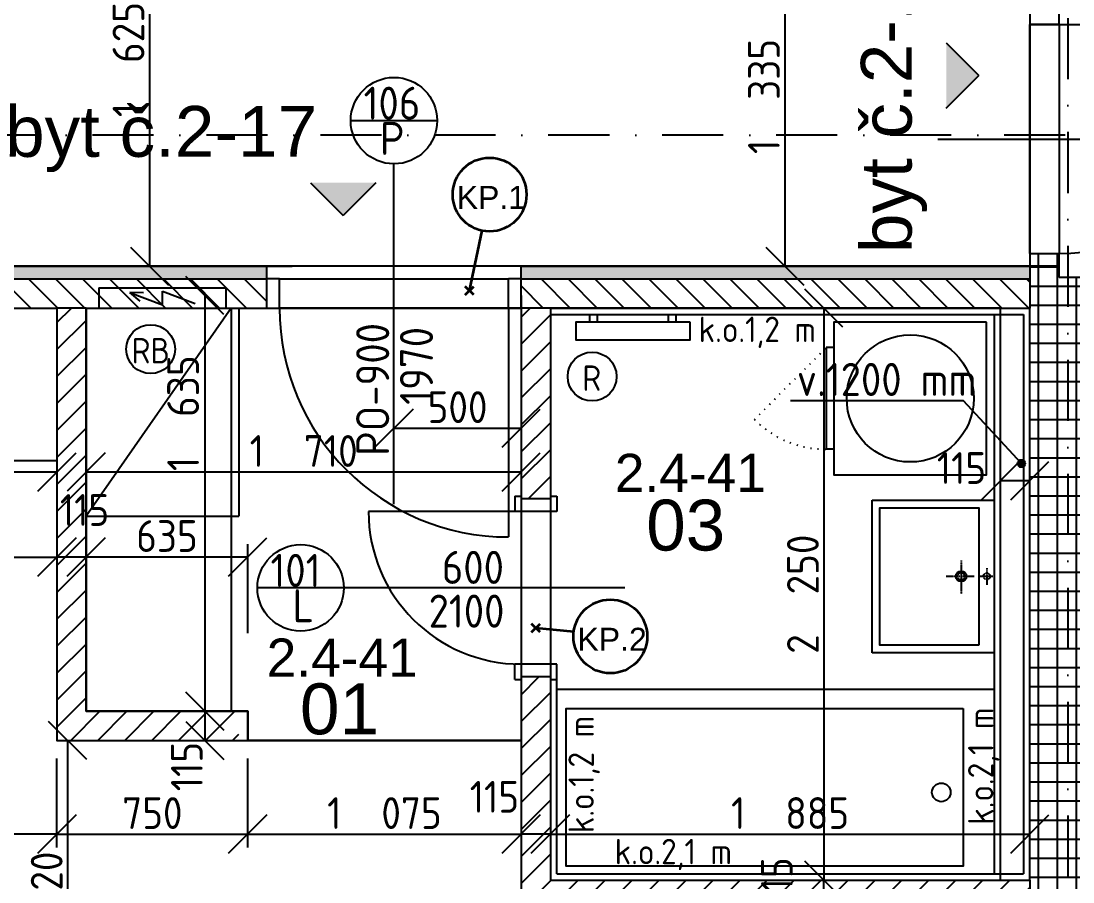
# Model space of a CAD drawing. Extents: x 4511820 to 5180432, y -1526536 to -944957.
# Drawn here: x 5132076 to 5136212, y -1207036 to -1203650 of the extents above; entities that cross this region are included whole.
import ezdxf

# ---------------------------------------------------------------- set-up
doc = ezdxf.new("R2010")
doc.units = 0
doc.header["$MEASUREMENT"] = 0
for name, pattern in [('ACAD_ISO07W100', [3.5, 0.5, -3]), ('ACAD_ISO12W100', [22, 12, -3, 0.5, -3, 0.5, -3]), ('BODKOCIARKOVANA_3', [5.6, 3, -1.3, 0, -1.3]), ('DASHED', [0.75, 0.5, -0.25])]:
    doc.linetypes.add(name, pattern=pattern)
doc.layers.get('0').update_dxf_attribs({"linetype": 'CONTINUOUS'})
doc.layers.get('Defpoints').update_dxf_attribs({"color": 61, "linetype": 'CONTINUOUS'})
for name, color, linetype in [('DVERE', 45, 'CONTINUOUS'), ('KÓTY', 4, 'CONTINUOUS'), ('MÚRY', 1, 'CONTINUOUS'), ('osi', 253, 'CONTINUOUS'), ('Plochy', 41, 'CONTINUOUS'), ('POPIS', 7, 'CONTINUOUS'), ('TENKÁ', 7, 'CONTINUOUS'), ('Z-Kúrenie', 101, 'CONTINUOUS'), ('ZARIADENIE', 47, 'CONTINUOUS'), ('ZARIADENIE1', 145, 'CONTINUOUS'), ('ZARIADOVACIE', 144, 'CONTINUOUS'), ('ZZ-elektro', 221, 'CONTINUOUS'), ('ŠRAFY', 82, 'CONTINUOUS')]:
    doc.layers.add(name, color=color, linetype=linetype)
doc.layers.add('preklady', color=74, linetype='CONTINUOUS', lineweight=35)
doc.styles.add('ARIAL', font='arial.ttf')
doc.styles.add('Style-Arial', font='arial.ttf')
doc.styles.add('STYLE1', font='isocp.shx')
doc.dimstyles.new('STANDARD-50', dxfattribs={"dimtxt": 125, "dimasz": 150, "dimexe": 10, "dimexo": 200, "dimgap": 20, "dimtad": 1, "dimdsep": 46, "dimlunit": 6, "dimtxsty": 'STYLE1', "dimblk1": 'OBLIQUE', "dimblk2": 'OBLIQUE', "dimsah": 1, "dimcen": 2.5, "dimse1": 1, "dimse2": 1, "dimadec": 0, "dimazin": 0, "dimtfac": 1, "dimtmove": 1, "dimatfit": 3, "dimldrblk": 'OBLIQUE', "dimfxl": 1, "dimtolj": 1, "dimtzin": 0, "dimarcsym": 0})
pattern_1 = [(45, (515270.5, 214751.965), (-53.0330086, 53.0330086), [])]
pattern_2 = [(135, (-2904913.184, 133542.89), (-53.0330086, -53.0330086), [])]
pattern_3 = [(0, (0, -89120.035), (7.8125, 15.625), [0, -15.625])]

# ---------------------------------------------------------------- blocks, each defined once
blk = doc.blocks.new('pračka')
at = {"layer": 'ZARIADENIE1', "color": 8, "linetype": 'ACAD_ISO07W100', "ltscale": 8}
blk.add_line((4536136.9, -1117296.3), (4536419.7, -1117579.2), dxfattribs=at)
at = {"layer": 'ZARIADENIE1', "color": 8}
for p, q in [((4536419.7, -1117579.2), (4536019.7, -1117579.2)), ((4536019.7, -1117609.2), (4536019.7, -1117579.2)), ((4536419.7, -1117609.2), (4536419.7, -1117579.2))]:
    blk.add_line(p, q, dxfattribs=at)
blk.add_lwpolyline([(4536519.7, -1118209.2), (4536519.7, -1117609.2), (4535919.7, -1117609.2), (4535919.7, -1118209.2)], close=True, dxfattribs=at)
blk.add_circle((4536219.7, -1117909.2), 250, dxfattribs=at)
at = {"layer": 'ZARIADENIE1', "color": 8, "linetype": 'ACAD_ISO07W100', "ltscale": 8}
blk.add_arc((4536419.7, -1117579.2), 400, 135, 180, dxfattribs=at)
blk = doc.blocks.new('_OBLIQUE')
at = {"color": 0, "linetype": 'ByBlock'}
blk.add_line((-0.5, -0.5), (0.5, 0.5), dxfattribs=at)
blk = doc.blocks.new('*D28325')
at = {"layer": 'Defpoints', "color": 0}
for p in [(5135233, -1207029.2), (5135522.5, -1207029.2), (5135522.5, -1207144.2)]:
    blk.add_point(p, dxfattribs=at)
at = {"layer": 'KÓTY', "color": 0, "lineweight": -2}
blk.add_line((5135233, -1207144.2), (5135233, -1207029.2), dxfattribs=at)
at = {"layer": 'KÓTY', "color": 0, "linetype": 'ByBlock', "lineweight": -2, "xscale": 150, "yscale": 150, "zscale": 150}
for p, rotation in [((5135233, -1207029.2), 90), ((5135233, -1207144.2), 270)]:
    blk.add_blockref('_OBLIQUE', p, dxfattribs=dict(at, rotation=rotation))
at = {"layer": 'KÓTY', "color": 0, "insert": (5135048, -1207036), "char_height": 125, "attachment_point": 5, "rotation": 90, "style": 'STYLE1'}
blk.add_mtext('\\A1;115', dxfattribs=at)
blk = doc.blocks.new('*D28327')
at = {"layer": 'Defpoints', "color": 0}
for p in [(5132217.5, -1204729.2), (5131694.5, -1211299.2), (5132635, -1211299.2)]:
    blk.add_point(p, dxfattribs=at)
at = {"layer": 'KÓTY', "color": 0, "lineweight": -2}
blk.add_line((5131694.5, -1204729.2), (5131694.5, -1211299.2), dxfattribs=at)
at = {"layer": 'KÓTY', "color": 0, "linetype": 'ByBlock', "lineweight": -2, "xscale": 150, "yscale": 150, "zscale": 150}
for p, rotation in [((5131694.5, -1204729.2), 90), ((5131694.5, -1211299.2), 270)]:
    blk.add_blockref('_OBLIQUE', p, dxfattribs=dict(at, rotation=rotation))
at = {"layer": 'KÓTY', "color": 0, "insert": (5131612, -1208014.2), "char_height": 125, "attachment_point": 5, "rotation": 90, "style": 'STYLE1'}
blk.add_mtext('\\A1;6ﾠ570', dxfattribs=at)
blk = doc.blocks.new('*D28332')
at = {"layer": 'Defpoints', "color": 0}
for p in [(5132259.5, -1206479.2), (5132852.5, -1206479.2), (5132852.5, -1207799.2)]:
    blk.add_point(p, dxfattribs=at)
at = {"layer": 'KÓTY', "color": 0, "lineweight": -2}
blk.add_line((5132259.5, -1207799.2), (5132259.5, -1206479.2), dxfattribs=at)
at = {"layer": 'KÓTY', "color": 0, "linetype": 'ByBlock', "lineweight": -2, "xscale": 150, "yscale": 150, "zscale": 150}
for p, rotation in [((5132259.5, -1206479.2), 90), ((5132259.5, -1207799.2), 270)]:
    blk.add_blockref('_OBLIQUE', p, dxfattribs=dict(at, rotation=rotation))
at = {"layer": 'KÓTY', "color": 0, "insert": (5132177, -1207139.2), "char_height": 125, "attachment_point": 5, "rotation": 90, "style": 'STYLE1'}
blk.add_mtext('\\A1;1ﾠ320', dxfattribs=at)
blk = doc.blocks.new('*D28334')
at = {"layer": 'Defpoints', "color": 0}
for p in [(5136042.5, -1204779.2), (5135233, -1207029.2), (5136042.5, -1207029.2)]:
    blk.add_point(p, dxfattribs=at)
at = {"layer": 'KÓTY', "color": 0, "lineweight": -2}
blk.add_line((5135233, -1204779.2), (5135233, -1207029.2), dxfattribs=at)
at = {"layer": 'KÓTY', "color": 0, "linetype": 'ByBlock', "lineweight": -2, "xscale": 150, "yscale": 150, "zscale": 150}
for p, rotation in [((5135233, -1204779.2), 90), ((5135233, -1207029.2), 270)]:
    blk.add_blockref('_OBLIQUE', p, dxfattribs=dict(at, rotation=rotation))
at = {"layer": 'KÓTY', "color": 0, "insert": (5135150.5, -1205904.2), "char_height": 125, "attachment_point": 5, "rotation": 90, "style": 'STYLE1'}
blk.add_mtext('\\A1;2ﾠ250', dxfattribs=at)
blk = doc.blocks.new('*D28335')
at = {"layer": 'Defpoints', "color": 0}
for p in [(5135927.5, -1204844.2), (5136042.5, -1204844.2), (5136042.5, -1205457.5)]:
    blk.add_point(p, dxfattribs=at)
at = {"layer": 'KÓTY', "color": 0, "lineweight": -2}
blk.add_line((5135927.5, -1205457.5), (5136042.5, -1205457.5), dxfattribs=at)
at = {"layer": 'KÓTY', "color": 0, "linetype": 'ByBlock', "lineweight": -2, "xscale": 150, "yscale": 150, "zscale": 150, "rotation": 180}
blk.add_blockref('_OBLIQUE', (5135927.5, -1205457.5), dxfattribs=at)
at = {"layer": 'KÓTY', "color": 0, "linetype": 'ByBlock', "lineweight": -2, "xscale": 150, "yscale": 150, "zscale": 150}
blk.add_blockref('_OBLIQUE', (5136042.5, -1205457.5), dxfattribs=at)
at = {"layer": 'KÓTY', "color": 0, "insert": (5135774, -1205408), "char_height": 125, "attachment_point": 5, "style": 'STYLE1'}
blk.add_mtext('\\A1;115', dxfattribs=at)
blk = doc.blocks.new('*D28336')
at = {"layer": 'Defpoints', "color": 0}
for p in [(5129702.5, -1206479.2), (5132217.5, -1206479.2), (5129702.5, -1206847.5)]:
    blk.add_point(p, dxfattribs=at)
at = {"layer": 'KÓTY', "color": 0, "lineweight": -2}
blk.add_line((5132217.5, -1206847.5), (5129702.5, -1206847.5), dxfattribs=at)
at = {"layer": 'KÓTY', "color": 0, "linetype": 'ByBlock', "lineweight": -2, "xscale": 150, "yscale": 150, "zscale": 150, "rotation": 180}
blk.add_blockref('_OBLIQUE', (5129702.5, -1206847.5), dxfattribs=at)
at = {"layer": 'KÓTY', "color": 0, "linetype": 'ByBlock', "lineweight": -2, "xscale": 150, "yscale": 150, "zscale": 150}
blk.add_blockref('_OBLIQUE', (5132217.5, -1206847.5), dxfattribs=at)
at = {"layer": 'KÓTY', "color": 0, "insert": (5130960, -1206765), "char_height": 125, "attachment_point": 5, "style": 'STYLE1'}
blk.add_mtext('\\A1;2ﾠ515', dxfattribs=at)
blk = doc.blocks.new('*D28337')
at = {"layer": 'Defpoints', "color": 0}
for p in [(5134042.5, -1206847.5), (5134042.5, -1207029.2), (5134157.5, -1207029.2)]:
    blk.add_point(p, dxfattribs=at)
at = {"layer": 'KÓTY', "color": 0, "lineweight": -2}
blk.add_line((5134157.5, -1206847.5), (5134042.5, -1206847.5), dxfattribs=at)
at = {"layer": 'KÓTY', "color": 0, "linetype": 'ByBlock', "lineweight": -2, "xscale": 150, "yscale": 150, "zscale": 150, "rotation": 180}
blk.add_blockref('_OBLIQUE', (5134042.5, -1206847.5), dxfattribs=at)
at = {"layer": 'KÓTY', "color": 0, "linetype": 'ByBlock', "lineweight": -2, "xscale": 150, "yscale": 150, "zscale": 150}
blk.add_blockref('_OBLIQUE', (5134157.5, -1206847.5), dxfattribs=at)
at = {"layer": 'KÓTY', "color": 0, "insert": (5133937.5, -1206701), "char_height": 125, "attachment_point": 5, "style": 'STYLE1'}
blk.add_mtext('\\A1;115', dxfattribs=at)
blk = doc.blocks.new('*D28338')
at = {"layer": 'Defpoints', "color": 0}
for p in [(5136042.5, -1206847.5), (5134157.5, -1207029.2), (5136042.5, -1207004.2)]:
    blk.add_point(p, dxfattribs=at)
at = {"layer": 'KÓTY', "color": 0, "lineweight": -2}
blk.add_line((5134157.5, -1206847.5), (5136042.5, -1206847.5), dxfattribs=at)
at = {"layer": 'KÓTY', "color": 0, "linetype": 'ByBlock', "lineweight": -2, "xscale": 150, "yscale": 150, "zscale": 150, "rotation": 180}
blk.add_blockref('_OBLIQUE', (5134157.5, -1206847.5), dxfattribs=at)
at = {"layer": 'KÓTY', "color": 0, "linetype": 'ByBlock', "lineweight": -2, "xscale": 150, "yscale": 150, "zscale": 150}
blk.add_blockref('_OBLIQUE', (5136042.5, -1206847.5), dxfattribs=at)
at = {"layer": 'KÓTY', "color": 0, "insert": (5135100, -1206765), "char_height": 125, "attachment_point": 5, "style": 'STYLE1'}
blk.add_mtext('\\A1;1ﾠ885', dxfattribs=at)
blk = doc.blocks.new('*D28344')
at = {"layer": 'Defpoints', "color": 0}
for p in [(5129982.5, -1205009.2), (5132217.5, -1205109.2), (5132217.5, -1205423.5)]:
    blk.add_point(p, dxfattribs=at)
at = {"layer": 'KÓTY', "color": 0, "lineweight": -2}
blk.add_line((5129982.5, -1205423.5), (5132217.5, -1205423.5), dxfattribs=at)
at = {"layer": 'KÓTY', "color": 0, "linetype": 'ByBlock', "lineweight": -2, "xscale": 150, "yscale": 150, "zscale": 150, "rotation": 180}
blk.add_blockref('_OBLIQUE', (5129982.5, -1205423.5), dxfattribs=at)
at = {"layer": 'KÓTY', "color": 0, "linetype": 'ByBlock', "lineweight": -2, "xscale": 150, "yscale": 150, "zscale": 150}
blk.add_blockref('_OBLIQUE', (5132217.5, -1205423.5), dxfattribs=at)
at = {"layer": 'KÓTY', "color": 0, "insert": (5131100, -1205341), "char_height": 125, "attachment_point": 5, "style": 'STYLE1'}
blk.add_mtext('\\A1;2ﾠ235', dxfattribs=at)
blk = doc.blocks.new('*D28345')
at = {"layer": 'Defpoints', "color": 0}
for p in [(5129702.5, -1205009.2), (5132217.5, -1205109.2), (5132217.5, -1205758)]:
    blk.add_point(p, dxfattribs=at)
at = {"layer": 'KÓTY', "color": 0, "lineweight": -2}
blk.add_line((5129702.5, -1205758), (5132217.5, -1205758), dxfattribs=at)
at = {"layer": 'KÓTY', "color": 0, "linetype": 'ByBlock', "lineweight": -2, "xscale": 150, "yscale": 150, "zscale": 150, "rotation": 180}
blk.add_blockref('_OBLIQUE', (5129702.5, -1205758), dxfattribs=at)
at = {"layer": 'KÓTY', "color": 0, "linetype": 'ByBlock', "lineweight": -2, "xscale": 150, "yscale": 150, "zscale": 150}
blk.add_blockref('_OBLIQUE', (5132217.5, -1205758), dxfattribs=at)
at = {"layer": 'KÓTY', "color": 0, "insert": (5130960, -1205675.5), "char_height": 125, "attachment_point": 5, "style": 'STYLE1'}
blk.add_mtext('\\A1;2ﾠ515', dxfattribs=at)
blk = doc.blocks.new('*D28346')
at = {"layer": 'Defpoints', "color": 0}
for p in [(5132217.5, -1205758), (5132217.5, -1206364.2), (5132332.5, -1206364.2)]:
    blk.add_point(p, dxfattribs=at)
at = {"layer": 'KÓTY', "color": 0, "lineweight": -2}
blk.add_line((5132332.5, -1205758), (5132217.5, -1205758), dxfattribs=at)
at = {"layer": 'KÓTY', "color": 0, "linetype": 'ByBlock', "lineweight": -2, "xscale": 150, "yscale": 150, "zscale": 150, "rotation": 180}
blk.add_blockref('_OBLIQUE', (5132217.5, -1205758), dxfattribs=at)
at = {"layer": 'KÓTY', "color": 0, "linetype": 'ByBlock', "lineweight": -2, "xscale": 150, "yscale": 150, "zscale": 150}
blk.add_blockref('_OBLIQUE', (5132332.5, -1205758), dxfattribs=at)
at = {"layer": 'KÓTY', "color": 0, "insert": (5132325.8, -1205573), "char_height": 125, "attachment_point": 5, "style": 'STYLE1'}
blk.add_mtext('\\A1;115', dxfattribs=at)
blk = doc.blocks.new('*D28347')
at = {"layer": 'Defpoints', "color": 0}
for p in [(5134042.5, -1205423.5), (5132332.5, -1206364.2), (5134042.5, -1206364.2)]:
    blk.add_point(p, dxfattribs=at)
at = {"layer": 'KÓTY', "color": 0, "lineweight": -2}
blk.add_line((5132332.5, -1205423.5), (5134042.5, -1205423.5), dxfattribs=at)
at = {"layer": 'KÓTY', "color": 0, "linetype": 'ByBlock', "lineweight": -2, "xscale": 150, "yscale": 150, "zscale": 150, "rotation": 180}
blk.add_blockref('_OBLIQUE', (5132332.5, -1205423.5), dxfattribs=at)
at = {"layer": 'KÓTY', "color": 0, "linetype": 'ByBlock', "lineweight": -2, "xscale": 150, "yscale": 150, "zscale": 150}
blk.add_blockref('_OBLIQUE', (5134042.5, -1205423.5), dxfattribs=at)
at = {"layer": 'KÓTY', "color": 0, "insert": (5133187.5, -1205341), "char_height": 125, "attachment_point": 5, "style": 'STYLE1'}
blk.add_mtext('\\A1;1ﾠ710', dxfattribs=at)
blk = doc.blocks.new('*D28348')
at = {"layer": 'Defpoints', "color": 0}
for p in [(5132332.5, -1205758), (5132332.5, -1206364.2), (5132967.5, -1206364.2)]:
    blk.add_point(p, dxfattribs=at)
at = {"layer": 'KÓTY', "color": 0, "lineweight": -2}
blk.add_line((5132967.5, -1205758), (5132332.5, -1205758), dxfattribs=at)
at = {"layer": 'KÓTY', "color": 0, "linetype": 'ByBlock', "lineweight": -2, "xscale": 150, "yscale": 150, "zscale": 150, "rotation": 180}
blk.add_blockref('_OBLIQUE', (5132332.5, -1205758), dxfattribs=at)
at = {"layer": 'KÓTY', "color": 0, "linetype": 'ByBlock', "lineweight": -2, "xscale": 150, "yscale": 150, "zscale": 150}
blk.add_blockref('_OBLIQUE', (5132967.5, -1205758), dxfattribs=at)
at = {"layer": 'KÓTY', "color": 0, "insert": (5132650, -1205675.5), "char_height": 125, "attachment_point": 5, "style": 'STYLE1'}
blk.add_mtext('\\A1;635', dxfattribs=at)
blk = doc.blocks.new('*D28349')
at = {"layer": 'Defpoints', "color": 0}
for p in [(5132332.5, -1204729.2), (5132332.5, -1206364.2), (5132798.5, -1206364.2)]:
    blk.add_point(p, dxfattribs=at)
at = {"layer": 'KÓTY', "color": 0, "lineweight": -2}
blk.add_line((5132798.5, -1204729.2), (5132798.5, -1206364.2), dxfattribs=at)
at = {"layer": 'KÓTY', "color": 0, "linetype": 'ByBlock', "lineweight": -2, "xscale": 150, "yscale": 150, "zscale": 150}
for p, rotation in [((5132798.5, -1204729.2), 90), ((5132798.5, -1206364.2), 270)]:
    blk.add_blockref('_OBLIQUE', p, dxfattribs=dict(at, rotation=rotation))
at = {"layer": 'KÓTY', "color": 0, "insert": (5132713.5, -1205192.5), "char_height": 125, "attachment_point": 5, "rotation": 90, "style": 'STYLE1'}
blk.add_mtext('\\A1;1ﾠ635', dxfattribs=at)
blk = doc.blocks.new('*D28350')
at = {"layer": 'Defpoints', "color": 0}
for p in [(5132967.5, -1206364.2), (5132798.5, -1206479.2), (5132967.5, -1206479.2)]:
    blk.add_point(p, dxfattribs=at)
at = {"layer": 'KÓTY', "color": 0, "lineweight": -2}
blk.add_line((5132798.5, -1206364.2), (5132798.5, -1206479.2), dxfattribs=at)
at = {"layer": 'KÓTY', "color": 0, "linetype": 'ByBlock', "lineweight": -2, "xscale": 150, "yscale": 150, "zscale": 150}
for p, rotation in [((5132798.5, -1206364.2), 90), ((5132798.5, -1206479.2), 270)]:
    blk.add_blockref('_OBLIQUE', p, dxfattribs=dict(at, rotation=rotation))
at = {"layer": 'KÓTY', "color": 0, "insert": (5132728, -1206582), "char_height": 125, "attachment_point": 5, "rotation": 90, "style": 'STYLE1'}
blk.add_mtext('\\A1;115', dxfattribs=at)
blk = doc.blocks.new('*D28486')
at = {"layer": 'Defpoints', "color": 0}
for p in [(5135757.5, -1203279.2), (5135079.5, -1204614.2), (5135757.5, -1204614.2)]:
    blk.add_point(p, dxfattribs=at)
at = {"layer": 'KÓTY', "color": 0, "lineweight": -2}
blk.add_line((5135079.5, -1203279.2), (5135079.5, -1204614.2), dxfattribs=at)
at = {"layer": 'KÓTY', "color": 0, "linetype": 'ByBlock', "lineweight": -2, "xscale": 150, "yscale": 150, "zscale": 150}
for p, rotation in [((5135079.5, -1203279.2), 90), ((5135079.5, -1204614.2), 270)]:
    blk.add_blockref('_OBLIQUE', p, dxfattribs=dict(at, rotation=rotation))
at = {"layer": 'KÓTY', "color": 0, "insert": (5134997, -1203946.7), "char_height": 125, "attachment_point": 5, "rotation": 90, "style": 'STYLE1'}
blk.add_mtext('\\A1;1ﾠ335', dxfattribs=at)
blk = doc.blocks.new('*D28661')
at = {"layer": 'Defpoints', "color": 0}
for p in [(5132217.5, -1206479.2), (5132967.5, -1206479.2), (5132967.5, -1206847.5)]:
    blk.add_point(p, dxfattribs=at)
at = {"layer": 'KÓTY', "color": 0, "lineweight": -2}
blk.add_line((5132217.5, -1206847.5), (5132967.5, -1206847.5), dxfattribs=at)
at = {"layer": 'KÓTY', "color": 0, "linetype": 'ByBlock', "lineweight": -2, "xscale": 150, "yscale": 150, "zscale": 150, "rotation": 180}
blk.add_blockref('_OBLIQUE', (5132217.5, -1206847.5), dxfattribs=at)
at = {"layer": 'KÓTY', "color": 0, "linetype": 'ByBlock', "lineweight": -2, "xscale": 150, "yscale": 150, "zscale": 150}
blk.add_blockref('_OBLIQUE', (5132967.5, -1206847.5), dxfattribs=at)
at = {"layer": 'KÓTY', "color": 0, "insert": (5132592.5, -1206765), "char_height": 125, "attachment_point": 5, "style": 'STYLE1'}
blk.add_mtext('\\A1;750', dxfattribs=at)
blk = doc.blocks.new('*D28662')
at = {"layer": 'Defpoints', "color": 0}
for p in [(5132967.5, -1206479.2), (5134042.5, -1206479.2), (5134042.5, -1206847.5)]:
    blk.add_point(p, dxfattribs=at)
at = {"layer": 'KÓTY', "color": 0, "lineweight": -2}
blk.add_line((5132967.5, -1206847.5), (5134042.5, -1206847.5), dxfattribs=at)
at = {"layer": 'KÓTY', "color": 0, "linetype": 'ByBlock', "lineweight": -2, "xscale": 150, "yscale": 150, "zscale": 150, "rotation": 180}
blk.add_blockref('_OBLIQUE', (5132967.5, -1206847.5), dxfattribs=at)
at = {"layer": 'KÓTY', "color": 0, "linetype": 'ByBlock', "lineweight": -2, "xscale": 150, "yscale": 150, "zscale": 150}
blk.add_blockref('_OBLIQUE', (5134042.5, -1206847.5), dxfattribs=at)
at = {"layer": 'KÓTY', "color": 0, "insert": (5133505, -1206765), "char_height": 125, "attachment_point": 5, "style": 'STYLE1'}
blk.add_mtext('\\A1;1ﾠ075', dxfattribs=at)
blk = doc.blocks.new('*D28683')
at = {"layer": 'Defpoints', "color": 0}
for p in [(5132202.5, -1202989.2), (5132202.5, -1204614.2), (5132581, -1204614.2)]:
    blk.add_point(p, dxfattribs=at)
at = {"layer": 'KÓTY', "color": 0, "lineweight": -2}
blk.add_line((5132581, -1202989.2), (5132581, -1204614.2), dxfattribs=at)
at = {"layer": 'KÓTY', "color": 0, "linetype": 'ByBlock', "lineweight": -2, "xscale": 150, "yscale": 150, "zscale": 150}
for p, rotation in [((5132581, -1202989.2), 90), ((5132581, -1204614.2), 270)]:
    blk.add_blockref('_OBLIQUE', p, dxfattribs=dict(at, rotation=rotation))
at = {"layer": 'KÓTY', "color": 0, "insert": (5132498.5, -1203801.7), "char_height": 125, "attachment_point": 5, "rotation": 90, "style": 'STYLE1'}
blk.add_mtext('\\A1;1ﾠ625', dxfattribs=at)
blk = doc.blocks.new('*D31533')
at = {"layer": 'Defpoints', "color": 0}
for p in [(5134042.5, -1205251), (5134042.5, -1205500.7), (5133542.5, -1205550.7)]:
    blk.add_point(p, dxfattribs=at)
at = {"layer": 'KÓTY', "color": 0, "lineweight": -2}
blk.add_line((5133542.5, -1205251), (5134042.5, -1205251), dxfattribs=at)
at = {"layer": 'KÓTY', "color": 0, "linetype": 'ByBlock', "lineweight": -2, "xscale": 150, "yscale": 150, "zscale": 150, "rotation": 180}
blk.add_blockref('_OBLIQUE', (5133542.5, -1205251), dxfattribs=at)
at = {"layer": 'KÓTY', "color": 0, "linetype": 'ByBlock', "lineweight": -2, "xscale": 150, "yscale": 150, "zscale": 150}
blk.add_blockref('_OBLIQUE', (5134042.5, -1205251), dxfattribs=at)
at = {"layer": 'KÓTY', "color": 0, "insert": (5133792.5, -1205168.5), "char_height": 125, "attachment_point": 5, "style": 'STYLE1'}
blk.add_mtext('\\A1;500', dxfattribs=at)

msp = doc.modelspace()

# ---------------------------------------------------------------- hatches: boundary and pattern name
at = {"layer": 'KÓTY'}
h = msp.add_hatch(color=256, dxfattribs=at)
h.dxf.hatch_style = 1
h.paths.add_polyline_path([(5136024.5, -1205390.226, 0.65381715), (5135999.326, -1205379.204, 1.52947961)])
at = {"layer": 'TENKÁ'}
h = msp.add_hatch(color=256, dxfattribs=at)
h.dxf.hatch_style = 1
h.paths.add_polyline_path([(5135714.09, -1203735.816), (5135714.09, -1203992.636), (5135842.5, -1203864.226)])
h = msp.add_hatch(color=256, dxfattribs=at)
h.dxf.hatch_style = 1
h.paths.add_polyline_path([(5133214.09, -1204286.16), (5133470.91, -1204286.16), (5133342.5, -1204414.57)])
at = {"layer": 'ŠRAFY', "ltscale": 0.25}
h = msp.add_hatch(dxfattribs=at)
h.set_pattern_fill('ANSI37', color=256, scale=600, angle=45)
h.set_pattern_definition([(90, (-3307273.674, 579782.7), (-75, 1e-14), []), (180, (-3307273.674, 579782.7), (-1e-14, -75), [])])
h.paths.add_polyline_path([(5136342.5, -1211299.226), (5136342.5, -1206054.226), (5136342.5, -1205454.226), (5136342.5, -1205314.226), (5136342.5, -1204739.226), (5136342.5, -1204659.226), (5136157.5, -1204659.226), (5136157.5, -1204564.226), (5136042.5, -1204564.226), (5136042.5, -1204614.226), (5136042.5, -1204729.226), (5136042.5, -1207004.226), (5136042.5, -1207029.226), (5136042.5, -1207144.226), (5136042.5, -1208044.226), (5136042.5, -1208144.226), (5136042.5, -1208259.226), (5136042.5, -1212534.226), (5136342.5, -1212534.226), (5136342.5, -1211474.226)])
at = {"layer": 'ŠRAFY'}
h = msp.add_hatch(dxfattribs=at)
h.set_pattern_fill('DOTS', color=256, scale=250)
h.set_pattern_definition(pattern_3)
h.paths.add_polyline_path([(5133042.5, -1204614.226), (5129702.5, -1204614.226), (5129702.5, -1204664.226), (5133042.5, -1204664.226)])
h = msp.add_hatch(dxfattribs=at)
h.set_pattern_fill('DOTS', color=256, scale=250)
h.set_pattern_definition(pattern_3)
h.paths.add_polyline_path([(5134042.5, -1204664.226), (5136042.5, -1204664.226), (5136042.5, -1204614.226), (5134042.5, -1204614.226)])
at = {"layer": 'ŠRAFY', "ltscale": 0.25}
h = msp.add_hatch(dxfattribs=at)
h.set_pattern_fill('ANSI31', color=256, scale=600, angle=90, style=0)
h.set_pattern_definition(pattern_2)
h.paths.add_polyline_path([(5129702.5, -1204779.226), (5129902.5, -1204779.226), (5129982.5, -1204779.226), (5130667.5, -1204779.226), (5130917.5, -1204779.226), (5131017.5, -1204779.226), (5131267.5, -1204779.226), (5131617.5, -1204779.226), (5132217.5, -1204779.226), (5132332.5, -1204779.226), (5132902.5, -1204779.226), (5132932.5, -1204779.226), (5133042.5, -1204779.226), (5133042.5, -1204664.226), (5129702.5, -1204664.226)])
h = msp.add_hatch(dxfattribs=at)
h.set_pattern_fill('ANSI31', color=256, scale=600, angle=90, style=0)
h.set_pattern_definition(pattern_2)
h.paths.add_polyline_path([(5135927.5, -1204779.226), (5136042.5, -1204779.226), (5136042.5, -1204664.226), (5134042.5, -1204664.226), (5134042.5, -1204779.226), (5134157.5, -1204779.226)])
h = msp.add_hatch(dxfattribs=at)
h.set_pattern_fill('ANSI31', color=256, scale=600, style=0)
h.set_pattern_definition(pattern_1)
h.paths.add_polyline_path([(5132932.5, -1206479.226), (5132932.5, -1206364.226), (5132332.5, -1206364.226), (5132332.5, -1204779.226), (5132217.5, -1204779.226), (5132217.5, -1206479.226)])
h = msp.add_hatch(dxfattribs=at)
h.set_pattern_fill('ANSI31', color=256, scale=600, style=0)
h.set_pattern_definition(pattern_1)
h.paths.add_polyline_path([(5134042.5, -1205529.226), (5134157.5, -1205529.226), (5134157.5, -1204779.226), (5134042.5, -1204779.226)])
h = msp.add_hatch(dxfattribs=at)
h.set_pattern_fill('ANSI31', color=256, scale=600, style=0)
h.set_pattern_definition(pattern_1)
h.paths.add_polyline_path([(5136042.5, -1207144.226), (5136042.5, -1207029.226), (5134157.5, -1207029.226), (5134157.5, -1206229.226), (5134042.5, -1206229.226), (5134042.5, -1207394.226), (5134157.5, -1207394.226), (5134157.5, -1207144.226), (5135527.5, -1207144.226), (5135527.5, -1208144.226), (5134157.5, -1208144.226), (5134157.5, -1208094.226), (5134042.5, -1208094.226), (5134042.5, -1208144.226), (5133917.5, -1208144.226), (5133917.5, -1208259.226), (5136042.5, -1208259.226), (5136042.5, -1208144.226), (5135642.5, -1208144.226), (5135642.5, -1208044.226), (5135642.5, -1207144.226)])

# ---------------------------------------------------------------- linework, layer by layer
at = {"layer": 'DVERE'}
for p, q in [((5136042.5, -1204564.226), (5136042.5, -1203664.226)), ((5136157.5, -1203664.226), (5136157.5, -1204564.226)), ((5136157.5, -1203664.226), (5137057.5, -1203664.226)), ((5133092.5, -1204664.226), (5133992.5, -1204664.226)), ((5133992.5, -1204779.226), (5133092.5, -1204779.226)), ((5133992.5, -1204779.226), (5133992.5, -1205579.226)), ((5133992.5, -1204779.226), (5133992.5, -1205679.226))]:
    msp.add_line(p, q, dxfattribs=at)
at = {"layer": 'DVERE', "ltscale": 0.25}
for p, q in [((5133372.5, -1204041.865), (5133712.5, -1204041.865)), ((5133372.5, -1204041.865), (5133712.5, -1204041.865)), ((5135680.344, -1204114.226), (5137083, -1204114.226)), ((5133542.5, -1205550.726), (5133542.5, -1204211.865)), ((5134017.5, -1205519.226), (5134017.5, -1205579.226)), ((5134017.5, -1205519.226), (5134042.5, -1205519.226)), ((5134157.5, -1205519.226), (5134182.5, -1205519.226)), ((5134182.5, -1205519.226), (5134182.5, -1205579.226)), ((5134042.5, -1205579.226), (5133442.5, -1205579.226)), ((5134157.5, -1205579.226), (5134012.5, -1205579.226)), ((5134182.5, -1205579.226), (5134017.5, -1205579.226)), ((5134042.5, -1205579.226), (5134042.5, -1206179.226)), ((5134157.5, -1205579.226), (5134157.5, -1206179.226)), ((5133345.5, -1205879.226), (5133005.5, -1205879.226)), ((5134450.156, -1205879.226), (5133345.5, -1205879.226)), ((5134182.5, -1206179.226), (5134017.5, -1206179.226)), ((5134017.5, -1206239.226), (5134017.5, -1206179.226)), ((5134182.5, -1206239.226), (5134182.5, -1206179.226)), ((5134017.5, -1206239.226), (5134042.5, -1206239.226)), ((5134157.5, -1206239.226), (5134182.5, -1206239.226))]:
    msp.add_line(p, q, dxfattribs=at)
for centre in [(5133542.5, -1204041.865), (5133175.5, -1205879.226)]:
    msp.add_circle(centre, 170, dxfattribs=at)
at = {"layer": 'DVERE'}
for centre, start, end in [((5136157.5, -1203664.226), 270, 0), ((5133992.5, -1204779.226), 180, 270)]:
    msp.add_arc(centre, 900, start, end, dxfattribs=at)
at = {"layer": 'DVERE', "ltscale": 0.25}
msp.add_arc((5134042.5, -1205579.226), 600, 180, 270, dxfattribs=at)
at = {"layer": 'KÓTY'}
for p, q in [((5135781.5, -1205143.226), (5135102, -1205143.226)), ((5136009.5, -1205390.226), (5135781.5, -1205143.226))]:
    msp.add_line(p, q, dxfattribs=at)
at = {"layer": 'KÓTY', "ltscale": 25}
for p, q in [((5132967.5, -1206057.535), (5132967.5, -1205707.535)), ((5132217.5, -1206900.938), (5132217.5, -1206550.938)), ((5132967.5, -1206900.938), (5132967.5, -1206550.938))]:
    msp.add_line(p, q, dxfattribs=at)
at = {"layer": 'KÓTY'}
msp.add_circle((5136009.5, -1205390.226), 15, dxfattribs=at)
at = {"layer": 'MÚRY'}
for p, q in [((5136042.5, -1203279.226), (5136042.5, -1203664.226)), ((5136157.5, -1203664.226), (5136157.5, -1203614.226)), ((5136157.5, -1203664.226), (5136042.5, -1203664.226)), ((5136042.5, -1203664.226), (5136157.5, -1203664.226)), ((5136042.5, -1204564.226), (5136042.5, -1204614.226)), ((5136042.5, -1204564.226), (5136157.5, -1204564.226)), ((5136157.5, -1204659.226), (5136157.5, -1204564.226)), ((5129702.5, -1204614.226), (5133142.5, -1204614.226)), ((5133042.5, -1204664.226), (5133042.5, -1204614.226)), ((5134042.5, -1204664.226), (5134042.5, -1204614.226)), ((5134042.5, -1204614.226), (5136042.5, -1204614.226)), ((5133092.5, -1204664.226), (5133042.5, -1204664.226)), ((5133092.5, -1204779.226), (5133092.5, -1204664.226)), ((5133992.5, -1204779.226), (5133992.5, -1204664.226)), ((5134042.5, -1204664.226), (5133992.5, -1204664.226)), ((5136642.5, -1204659.226), (5136157.5, -1204659.226)), ((5129982.5, -1204779.226), (5132217.5, -1204779.226)), ((5132332.5, -1204779.226), (5133092.5, -1204779.226)), ((5134042.5, -1204779.226), (5133992.5, -1204779.226)), ((5134157.5, -1204779.226), (5136042.5, -1204779.226))]:
    msp.add_line(p, q, dxfattribs=at)
at = {"layer": 'MÚRY', "ltscale": 0.25}
for p, q in [((5134042.5, -1204729.226), (5134042.5, -1205529.226)), ((5132217.5, -1204779.226), (5132217.5, -1206479.226)), ((5132332.5, -1204779.226), (5132332.5, -1206364.226)), ((5134157.5, -1204779.226), (5134157.5, -1205529.226)), ((5136042.5, -1207029.226), (5136042.5, -1204779.226)), ((5134157.5, -1205529.226), (5134042.5, -1205529.226)), ((5134042.5, -1206229.226), (5134042.5, -1207394.226)), ((5134157.5, -1206229.226), (5134042.5, -1206229.226)), ((5134157.5, -1206229.226), (5134157.5, -1207029.226)), ((5132332.5, -1206364.226), (5132967.5, -1206364.226)), ((5132967.5, -1206364.226), (5132967.5, -1206479.226)), ((5132217.5, -1206479.226), (5132967.5, -1206479.226)), ((5134157.5, -1207029.226), (5136042.5, -1207029.226))]:
    msp.add_line(p, q, dxfattribs=at)
at = {"layer": 'osi', "linetype": 'BODKOCIARKOVANA_3', "ltscale": 80}
for p, q in [((5136192.5, -1198261.132), (5136192.5, -1230189.035)), ((5157242.5, -1204099.226), (5093572.5, -1204099.226))]:
    msp.add_line(p, q, dxfattribs=at)
at = {"layer": 'Plochy'}
for points in [[(5129702.5, -1204614.226), (5129702.5, -1202674.226), (5130902.5, -1202674.226), (5130902.5, -1202954.226), (5132002.5, -1202954.226), (5132002.5, -1202989.226), (5132202.5, -1202989.226), (5132202.5, -1201564.226), (5134002.5, -1201564.226), (5134002.5, -1199614.226), (5136042.5, -1199614.226), (5136042.5, -1202029.226), (5135757.5, -1202029.226), (5135757.5, -1203279.226), (5136042.5, -1203279.226), (5136042.5, -1204614.226)], [(5129702.5, -1205059.226), (5129982.5, -1205059.226), (5129982.5, -1204779.226), (5132217.5, -1204779.226), (5132217.5, -1206479.226), (5134042.5, -1206479.226), (5134042.5, -1208144.226), (5132967.5, -1208144.226), (5132967.5, -1207799.226), (5132852.5, -1207799.226), (5132852.5, -1211299.226), (5129702.5, -1211299.226)], [(5132332.5, -1204779.226), (5134042.5, -1204779.226), (5134042.5, -1206479.226), (5132967.5, -1206479.226), (5132967.5, -1206364.226), (5132332.5, -1206364.226)], [(5135927.5, -1204779.226), (5134157.5, -1204779.226), (5134157.5, -1207029.226), (5135927.5, -1207029.226)]]:
    msp.add_lwpolyline(points, close=True, dxfattribs=at)
at = {"layer": 'preklady'}
for p, q in [((5133839.501, -1204710.535), (5133888.837, -1204474.468)), ((5133822.883, -1204727.152), (5133856.117, -1204693.918)), ((5133856.118, -1204727.152), (5133822.884, -1204693.918)), ((5134083.883, -1206053.652), (5134117.117, -1206020.418)), ((5134117.118, -1206053.652), (5134083.884, -1206020.418)), ((5134100.5, -1206037.035), (5134249.497, -1206050.831))]:
    msp.add_line(p, q, dxfattribs=at)
at = {"layer": 'preklady', "ltscale": 0.25}
for centre in [(5133918.5, -1204332.535), (5134393.215, -1206070.073)]:
    msp.add_circle(centre, 145, dxfattribs=at)
at = {"layer": 'TENKÁ'}
for p, q in [((5135714.09, -1203735.816), (5135842.5, -1203864.226)), ((5135714.09, -1203992.636), (5135842.5, -1203864.226)), ((5133214.09, -1204286.16), (5133342.5, -1204414.57)), ((5133470.91, -1204286.16), (5133342.5, -1204414.57)), ((5136042.5, -1204564.226), (5136042.5, -1204614.226)), ((5136042.5, -1204614.226), (5136042.5, -1204779.226)), ((5136157.5, -1204614.226), (5136042.5, -1204614.226)), ((5129702.5, -1204664.226), (5133042.5, -1204664.226)), ((5133042.5, -1204779.226), (5133042.5, -1204664.226)), ((5134042.5, -1204664.226), (5136042.5, -1204664.226)), ((5134042.5, -1204779.226), (5134042.5, -1204664.226)), ((5132332.5, -1204779.226), (5132217.5, -1204779.226)), ((5134157.5, -1204779.226), (5134042.5, -1204779.226)), ((5136042.5, -1207029.226), (5136042.5, -1207144.226))]:
    msp.add_line(p, q, dxfattribs=at)
at = {"layer": 'TENKÁ', "linetype": 'ACAD_ISO12W100', "ltscale": 10}
msp.add_line((5134042.5, -1204614.226), (5133042.5, -1204614.226), dxfattribs=at)
at = {"layer": 'TENKÁ', "ltscale": 0.25}
for p, q in [((5134157.5, -1204804.226), (5136017.5, -1204804.226)), ((5135902.5, -1204804.226), (5135902.5, -1207004.226)), ((5136017.5, -1204804.226), (5136017.5, -1207004.226)), ((5134182.5, -1207004.226), (5134182.5, -1206239.226)), ((5134182.5, -1207004.226), (5136017.5, -1207004.226))]:
    msp.add_line(p, q, dxfattribs=at)
at = {"layer": 'TENKÁ', "linetype": 'ACAD_ISO07W100', "ltscale": 10}
msp.add_line((5132967.5, -1206479.226), (5134042.5, -1206479.226), dxfattribs=at)
at = {"layer": 'Z-Kúrenie', "linetype": 'Continuous'}
for p, q in [((5134312.5, -1204834.226), (5134312.5, -1204804.226)), ((5134342.5, -1204834.226), (5134342.5, -1204804.226)), ((5134622.5, -1204834.226), (5134622.5, -1204804.226)), ((5134652.5, -1204834.226), (5134652.5, -1204804.226))]:
    msp.add_line(p, q, dxfattribs=at)
msp.add_lwpolyline([(5134707.5, -1204834.226), (5134257.5, -1204834.226), (5134257.5, -1204904.226), (5134707.5, -1204904.226)], close=True, dxfattribs=at)
msp.add_circle((5134321.756, -1205048.169), 96, dxfattribs=at)
at = {"layer": 'ZARIADENIE'}
for p, q in [((5132902.5, -1204779.226), (5132332.5, -1205596.726)), ((5132902.5, -1204779.226), (5132902.5, -1206364.226)), ((5132932.5, -1204779.226), (5132932.5, -1205596.726)), ((5132332.5, -1205596.726), (5132932.5, -1205596.726))]:
    msp.add_line(p, q, dxfattribs=at)
at = {"layer": 'ZARIADENIE1', "color": 8, "ltscale": 0.25}
msp.add_line((5132217.5, -1205379.226), (5130302.5, -1205379.226), dxfattribs=at)
at = {"layer": 'ZARIADOVACIE', "ltscale": 0.25}
for p, q in [((5135422.5, -1206134.226), (5135422.5, -1205534.226)), ((5135422.5, -1205534.226), (5135902.5, -1205534.226)), ((5135902.5, -1206134.226), (5135422.5, -1206134.226)), ((5135902.5, -1206279.226), (5134182.5, -1206279.226))]:
    msp.add_line(p, q, dxfattribs=at)
at = {"layer": 'ZARIADOVACIE', "linetype": 'DASHED'}
for p, q in [((5135772.729, -1205771.238), (5135772.729, -1205902.691)), ((5135873.152, -1205801.363), (5135873.152, -1205867.09)), ((5135823.393, -1205834.226), (5135713.848, -1205834.226)), ((5135897.799, -1205834.226), (5135845.765, -1205834.226))]:
    msp.add_line(p, q, dxfattribs=at)
at = {"layer": 'ZARIADOVACIE', "ltscale": 0.25}
for points in [[(5135842.5, -1206104.226), (5135452.5, -1206104.226), (5135452.5, -1205564.226), (5135842.5, -1205564.226)], [(5135842.5, -1206104.226), (5135452.5, -1206104.226), (5135452.5, -1205564.226), (5135842.5, -1205564.226)], [(5135780.028, -1206354.226), (5135780.028, -1206974.226), (5134220.028, -1206974.226), (5134220.028, -1206354.226)]]:
    msp.add_lwpolyline(points, close=True, dxfattribs=at)
at = {"layer": 'ZARIADOVACIE', "linetype": 'Continuous'}
for centre, radius in [((5135772.462, -1205833.953), 20.877), ((5135772.729, -1205834.226), 14.781)]:
    msp.add_circle(centre, radius, dxfattribs=at)
at = {"layer": 'ZARIADOVACIE', "linetype": 'DASHED'}
msp.add_circle((5135873.152, -1205833.913), 12.931, dxfattribs=at)
at = {"layer": 'ZARIADOVACIE', "ltscale": 0.25}
msp.add_circle((5135694.614, -1206683.524), 36.624, dxfattribs=at)
at = {"layer": 'ZZ-elektro'}
for p, q in [((5132382.5, -1204699.226), (5132382.5, -1204779.226)), ((5132382.5, -1204699.226), (5132882.5, -1204699.226)), ((5132504.007, -1204717.825), (5132632.5, -1204766.109)), ((5132557.313, -1204719.148), (5132504.007, -1204717.825)), ((5132544.993, -1204751.934), (5132504.007, -1204717.825)), ((5132632.5, -1204766.109), (5132632.5, -1204712.396)), ((5132632.5, -1204712.396), (5132760.993, -1204760.68)), ((5132882.5, -1204779.226), (5132882.5, -1204699.226))]:
    msp.add_line(p, q, dxfattribs=at)
msp.add_circle((5132585.561, -1204940.293), 96, dxfattribs=at)

# ---------------------------------------------------------------- block references
at = {"layer": 'TENKÁ', "rotation": 90}
msp.add_blockref('pračka', (4017663.309, -5741353.973), dxfattribs=at)

# ---------------------------------------------------------------- texts
at = {"layer": 'DVERE', "style": 'STYLE1'}
for s, p in [('106', (5133422.97, -1204038.365)), ('P', (5133487.47, -1204177.002)), ('101', (5133056.97, -1205875.726)), ('L', (5133143.97, -1206014.363))]:
    msp.add_text(s, height=130, dxfattribs=at).set_placement(p)
at = {"layer": 'POPIS', "color": 11, "ltscale": 0.25, "style": 'Style-Arial'}
msp.add_text('byt č.2-18', height=200, rotation=90, dxfattribs=at).set_placement((5135578.284, -1204562.42))
msp.add_text('byt č.2-17', height=200, dxfattribs=at).set_placement((5132013.472, -1204184.126))
at = {"layer": 'POPIS', "lineweight": 40, "ltscale": 0.25, "style": 'ARIAL'}
for s, height, p in [('2.4-41', 150, (5134410.911, -1205502.114)), ('03', 200, (5134534.339, -1205732.415)), ('2.4-41', 150, (5133041.911, -1206228.614)), ('01', 200, (5133172.811, -1206455.133))]:
    msp.add_text(s, height=height, dxfattribs=at).set_placement(p)
at = {"layer": 'preklady', "linetype": 'Continuous', "lineweight": 20, "style": 'ARIAL'}
for s, p in [('KP.1', (5133789.236, -1204388.791)), ('KP.2', (5134263.951, -1206126.329))]:
    msp.add_text(s, height=90, dxfattribs=at).set_placement(p)
at = {"layer": 'TENKÁ', "linetype": 'Continuous', "style": 'STYLE1'}
for s, height, p in [('PO-900', 130, (5133523.917, -1205359.797)), ('1970', 130, (5133696.024, -1205159.415)), ('k.o.2,1 m', 100, (5135899.67, -1206810.846)), ('k.o.1,2 m', 100, (5134328.488, -1206843.868))]:
    msp.add_text(s, height=height, rotation=90, dxfattribs=at).set_placement(p)
for s, height, p in [('k.o.1,2 m', 100, (5134740.633, -1204912.658)), ('v.1200 mm', 130, (5135126.372, -1205124.643)), ('600', 130, (5133730.429, -1205863.643)), ('2100', 130, (5133678.655, -1206035.75)), ('k.o.2,1 m', 100, (5134410.433, -1206966.267))]:
    msp.add_text(s, height=height, dxfattribs=at).set_placement(p)
at = {"layer": 'Z-Kúrenie', "linetype": 'Continuous', "style": 'STYLE1'}
msp.add_text('R', height=100, dxfattribs=at).set_placement((5134283.128, -1205104.368))
at = {"layer": 'ZZ-elektro', "style": 'STYLE1'}
msp.add_text('RB', height=100, dxfattribs=at).set_placement((5132510.933, -1204996.493))

# ---------------------------------------------------------------- dimensions: what is measured, and where the dimension line sits
at = {"layer": 'KÓTY'}
dim = msp.add_linear_dim(base=(5132581, -1204614.226), p1=(5132202.5, -1202989.226), p2=(5132202.5, -1204614.226), angle=90, dimstyle='STANDARD-50', override={"dimtxsty": 'STYLE1', "dimldrblk": 'OBLIQUE'}, dxfattribs=at)
dim.commit()
dim.dimension.update_dxf_attribs({"geometry": '*D28683', "text_midpoint": (5132498.457, -1203801.726)})
for base, p1, p2, picture, middle in [((5135079.5, -1204614.226), (5135757.5, -1203279.226), (5135757.5, -1204614.226), '*D28486', (5134996.957, -1203946.726)), ((5131694.5, -1211299.226), (5132217.5, -1204729.226), (5132635, -1211299.226), '*D28327', (5131611.957, -1208014.226)), ((5135233, -1207029.226), (5136042.5, -1204779.226), (5136042.5, -1207029.226), '*D28334', (5135150.457, -1205904.226)), ((5132259.5, -1206479.226), (5132852.5, -1207799.226), (5132852.5, -1206479.226), '*D28332', (5132176.957, -1207139.226)), ((5135233, -1207029.226), (5135522.5, -1207144.226), (5135522.5, -1207029.226), '*D28325', (5135048, -1207035.976))]:
    dim = msp.add_linear_dim(base=base, p1=p1, p2=p2, angle=90, dimstyle='STANDARD-50', dxfattribs=at)
    dim.commit()
    dim.dimension.update_dxf_attribs({"geometry": picture, "text_midpoint": middle})
for base, p1, p2, picture, middle in [((5132798.5, -1206364.226), (5132332.5, -1204729.226), (5132332.5, -1206364.226), '*D28349', (5132796, -1205192.535)), ((5132798.5, -1206479.226), (5132967.5, -1206364.226), (5132967.5, -1206479.226), '*D28350', (5132810.5, -1206582.035))]:
    dim = msp.add_linear_dim(base=base, p1=p1, p2=p2, angle=90, dimstyle='STANDARD-50', dxfattribs=at)
    dim.commit()
    dim.dimension.update_dxf_attribs({"geometry": picture, "text_midpoint": middle, "dimtype": 160})
for base, p1, p2, picture, middle in [((5136042.5, -1205457.535), (5135927.5, -1204844.226), (5136042.5, -1204844.226), '*D28335', (5135774, -1205490.535)), ((5134042.5, -1206847.535), (5134157.5, -1207029.226), (5134042.5, -1207029.226), '*D28337', (5133937.5, -1206783.535))]:
    dim = msp.add_linear_dim(base=base, p1=p1, p2=p2, dimstyle='STANDARD-50', dxfattribs=at)
    dim.commit()
    dim.dimension.update_dxf_attribs({"geometry": picture, "text_midpoint": middle, "dimtype": 160})
for base, p1, p2, picture, middle in [((5132217.5, -1205758.035), (5129702.5, -1205009.226), (5132217.5, -1205109.226), '*D28345', (5130960, -1205675.492)), ((5132217.5, -1205423.535), (5129982.5, -1205009.226), (5132217.5, -1205109.226), '*D28344', (5131100, -1205340.992)), ((5134042.5, -1205251.035), (5133542.5, -1205550.726), (5134042.5, -1205500.726), '*D31533', (5133792.5, -1205168.535)), ((5134042.5, -1205423.535), (5132332.5, -1206364.226), (5134042.5, -1206364.226), '*D28347', (5133187.5, -1205340.992)), ((5132217.5, -1205758.035), (5132332.5, -1206364.226), (5132217.5, -1206364.226), '*D28346', (5132325.75, -1205573.035)), ((5132332.5, -1205758.035), (5132967.5, -1206364.226), (5132332.5, -1206364.226), '*D28348', (5132650, -1205675.535)), ((5129702.5, -1206847.535), (5132217.5, -1206479.226), (5129702.5, -1206479.226), '*D28336', (5130960, -1206764.992)), ((5136042.5, -1206847.535), (5134157.5, -1207029.226), (5136042.5, -1207004.226), '*D28338', (5135100, -1206764.992))]:
    dim = msp.add_linear_dim(base=base, p1=p1, p2=p2, dimstyle='STANDARD-50', dxfattribs=at)
    dim.commit()
    dim.dimension.update_dxf_attribs({"geometry": picture, "text_midpoint": middle})
for base, p1, p2, picture, middle in [((5132967.5, -1206847.535), (5132217.5, -1206479.226), (5132967.5, -1206479.226), '*D28661', (5132592.5, -1206765.035)), ((5134042.5, -1206847.535), (5132967.5, -1206479.226), (5134042.5, -1206479.226), '*D28662', (5133505, -1206764.992))]:
    dim = msp.add_linear_dim(base=base, p1=p1, p2=p2, dimstyle='STANDARD-50', override={"dimtxsty": 'STYLE1', "dimldrblk": 'OBLIQUE'}, dxfattribs=at)
    dim.commit()
    dim.dimension.update_dxf_attribs({"geometry": picture, "text_midpoint": middle})

doc.saveas('drawing.dxf')
